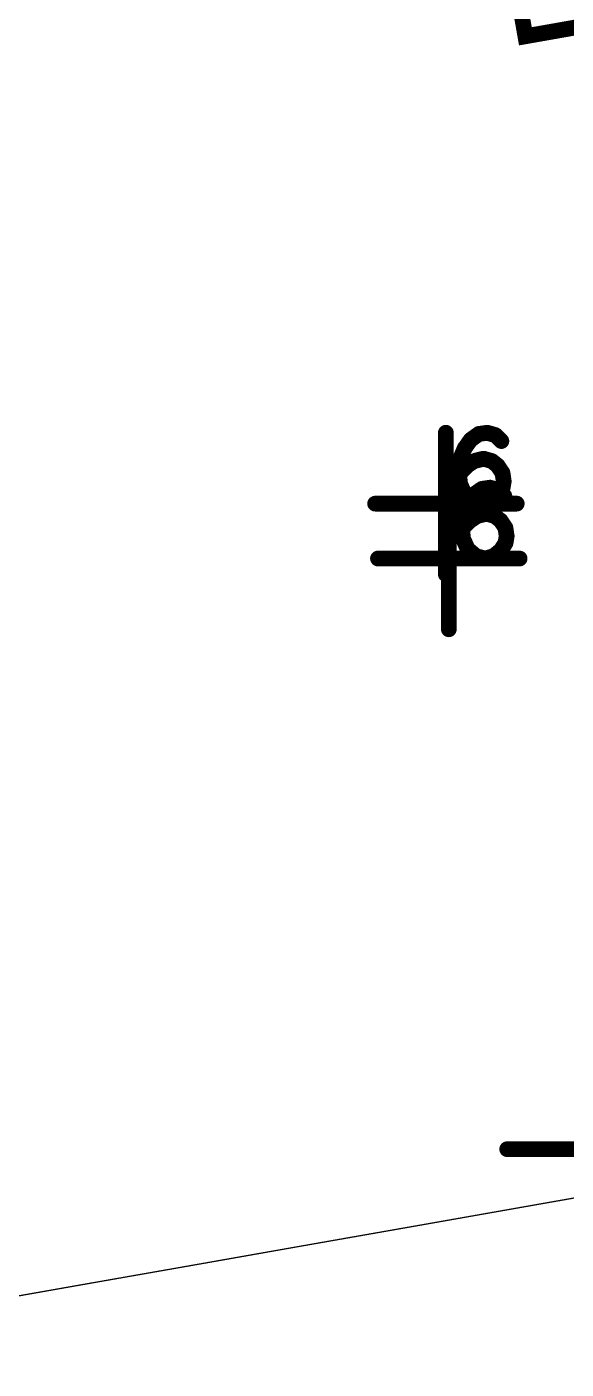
# Model space of a CAD drawing. Header units: millimetres. Extents: x 3885 to 4350, y -149 to 182.
# Drawn here: x 4110.12 to 4114.48, y 74.6 to 85.43 of the extents above; entities that cross this region are included whole.
import ezdxf

# ---------------------------------------------------------------- set-up
doc = ezdxf.new("R2010")
doc.units = ezdxf.units.MM
doc.header["$LTSCALE"] = 23.1
doc.layers.get('0').update_dxf_attribs({"linetype": 'CONTINUOUS'})

# ---------------------------------------------------------------- blocks, each defined once
blk = doc.blocks.new('PAD_R1')
at = {"const_width": 0.5}
blk.add_lwpolyline([(0.25, 0, 1), (-0.25, 0, 1)], format="xyb", close=True, dxfattribs=at)

msp = doc.modelspace()

# ---------------------------------------------------------------- linework, layer by layer
at = {"const_width": 0.0102}
msp.add_lwpolyline([(4122.33, 91.162), (4110.84, 89.136), (4110.003, 88.988), (4109.148, 88.838), (4108.312, 88.69), (4104.461, 88.011, 0.414288), (4103.65, 86.852), (4105.664, 75.429, 0.414203), (4106.823, 74.618), (4110.673, 75.297), (4111.51, 75.444), (4112.365, 75.595), (4113.202, 75.742), (4124.546, 77.743, -0.144705)], format="xyb", dxfattribs=at)
at = {"const_width": 0.127}
msp.add_lwpolyline([(4113.452, 89.292), (4117.392, 89.986), (4118.086, 86.047), (4114.147, 85.352)], close=True, dxfattribs=at)
for points, const_width in [([(4113.505, 82.153), (4113.505, 81.01)], 0.127), ([(4113.701, 82.171), (4113.775, 82.068)], 0.0821), ([(4113.796, 82.211), (4113.814, 82.085)], 0.0672), ([(4113.889, 82.205), (4113.854, 82.082)], 0.0695), ([(4113.63, 82.099), (4113.733, 82.026)], 0.0818), ([(4113.974, 82.155), (4113.884, 82.065)], 0.0675), ([(4113.585, 82.021), (4113.701, 81.971)], 0.0727), ([(4113.756, 81.996), (4113.787, 81.872)], 0.0785), ([(4113.861, 81.995), (4113.826, 81.873)], 0.0695), ([(4113.553, 81.885), (4113.678, 81.866)], 0.0754), ([(4113.56, 81.935), (4113.686, 81.916)], 0.0754), ([(4113.598, 81.898), (4113.688, 81.808)], 0.0945), ([(4113.67, 81.958), (4113.74, 81.853)], 0.0687), ([(4113.94, 81.955), (4113.861, 81.856)], 0.0609), ([(4113.996, 81.893), (4113.89, 81.822)], 0.0687), ([(4113.551, 81.785), (4113.678, 81.797)], 0.0955), ([(4113.82, 81.768), (4113.838, 81.642)], 0.0672), ([(4113.913, 81.761), (4113.878, 81.639)], 0.0695), ([(4114.03, 81.805), (4113.904, 81.787)], 0.0675), ([(4113.529, 81.71), (4113.529, 80.567)], 0.127), ([(4113.58, 81.675), (4113.696, 81.726)], 0.0939), ([(4113.65, 81.581), (4113.732, 81.677)], 0.0879), ([(4113.653, 81.656), (4113.757, 81.582)], 0.0818), ([(4113.725, 81.728), (4113.799, 81.625)], 0.0821), ([(4113.747, 81.529), (4113.778, 81.653)], 0.0785), ([(4113.851, 81.53), (4113.816, 81.652)], 0.0692), ([(4113.936, 81.575), (4113.855, 81.673)], 0.0743), ([(4113.996, 81.641), (4113.89, 81.712)], 0.0687), ([(4113.998, 81.711), (4113.908, 81.622)], 0.0675), ([(4114.03, 81.723), (4113.904, 81.744)], 0.058), ([(4114.077, 81.581), (4112.934, 81.581)], 0.127), ([(4113.609, 81.577), (4113.725, 81.527)], 0.0727), ([(4113.78, 81.552), (4113.811, 81.429)], 0.0785), ([(4113.885, 81.551), (4113.85, 81.429)], 0.0695), ([(4113.577, 81.442), (4113.702, 81.423)], 0.0754), ([(4113.584, 81.491), (4113.71, 81.472)], 0.0754), ([(4113.622, 81.454), (4113.712, 81.365)], 0.0945), ([(4113.694, 81.515), (4113.764, 81.409)], 0.0687), ([(4113.964, 81.511), (4113.885, 81.412)], 0.0609), ([(4114.02, 81.449), (4113.914, 81.379)], 0.0687), ([(4113.575, 81.341), (4113.702, 81.354)], 0.0955), ([(4114.054, 81.361), (4113.928, 81.343)], 0.0675), ([(4113.604, 81.231), (4113.72, 81.283)], 0.0939), ([(4113.673, 81.137), (4113.756, 81.234)], 0.0879), ([(4113.771, 81.086), (4113.802, 81.209)], 0.0785), ([(4113.875, 81.086), (4113.84, 81.209)], 0.0692), ([(4113.96, 81.132), (4113.879, 81.23)], 0.0743), ([(4114.02, 81.198), (4113.914, 81.268)], 0.0687), ([(4114.054, 81.28), (4113.928, 81.301)], 0.058), ([(4114.1, 81.138), (4112.957, 81.138)], 0.127), ([(4115.143, 76.372), (4114, 76.372)], 0.127)]:
    msp.add_lwpolyline(points, dxfattribs=dict(const_width=const_width))

# ---------------------------------------------------------------- block references
at = {"xscale": 0.127, "yscale": 0.127}
for p in [(4113.505, 82.153), (4113.838, 82.153), (4113.705, 82.096), (4113.772, 82.144), (4113.905, 82.134), (4113.953, 82.086), (4113.629, 81.962), (4113.657, 82.029), (4113.81, 81.943), (4113.61, 81.839), (4113.677, 81.886), (4113.734, 81.924), (4113.877, 81.924), (4113.924, 81.886), (4113.962, 81.829), (4113.61, 81.819), (4113.619, 81.744), (4113.972, 81.762), (4113.529, 81.71), (4113.657, 81.658), (4113.729, 81.652), (4113.796, 81.7), (4113.862, 81.71), (4113.924, 81.648), (4113.929, 81.69), (4113.962, 81.705), (4113.977, 81.643), (4112.934, 81.581), (4113.653, 81.519), (4113.681, 81.586), (4113.724, 81.601), (4113.8, 81.581), (4113.834, 81.5), (4113.867, 81.601), (4114.077, 81.581), (4113.634, 81.395), (4113.7, 81.443), (4113.758, 81.481), (4113.901, 81.481), (4113.948, 81.443), (4113.634, 81.376), (4113.643, 81.3), (4113.986, 81.386), (4113.996, 81.319), (4113.681, 81.214), (4113.948, 81.205), (4113.986, 81.262), (4112.957, 81.138), (4113.748, 81.157), (4113.824, 81.138), (4113.891, 81.157), (4114.1, 81.138), (4113.505, 81.01), (4113.529, 80.567), (4114, 76.372)]:
    msp.add_blockref('PAD_R1', p, dxfattribs=at)

doc.saveas('drawing.dxf')
